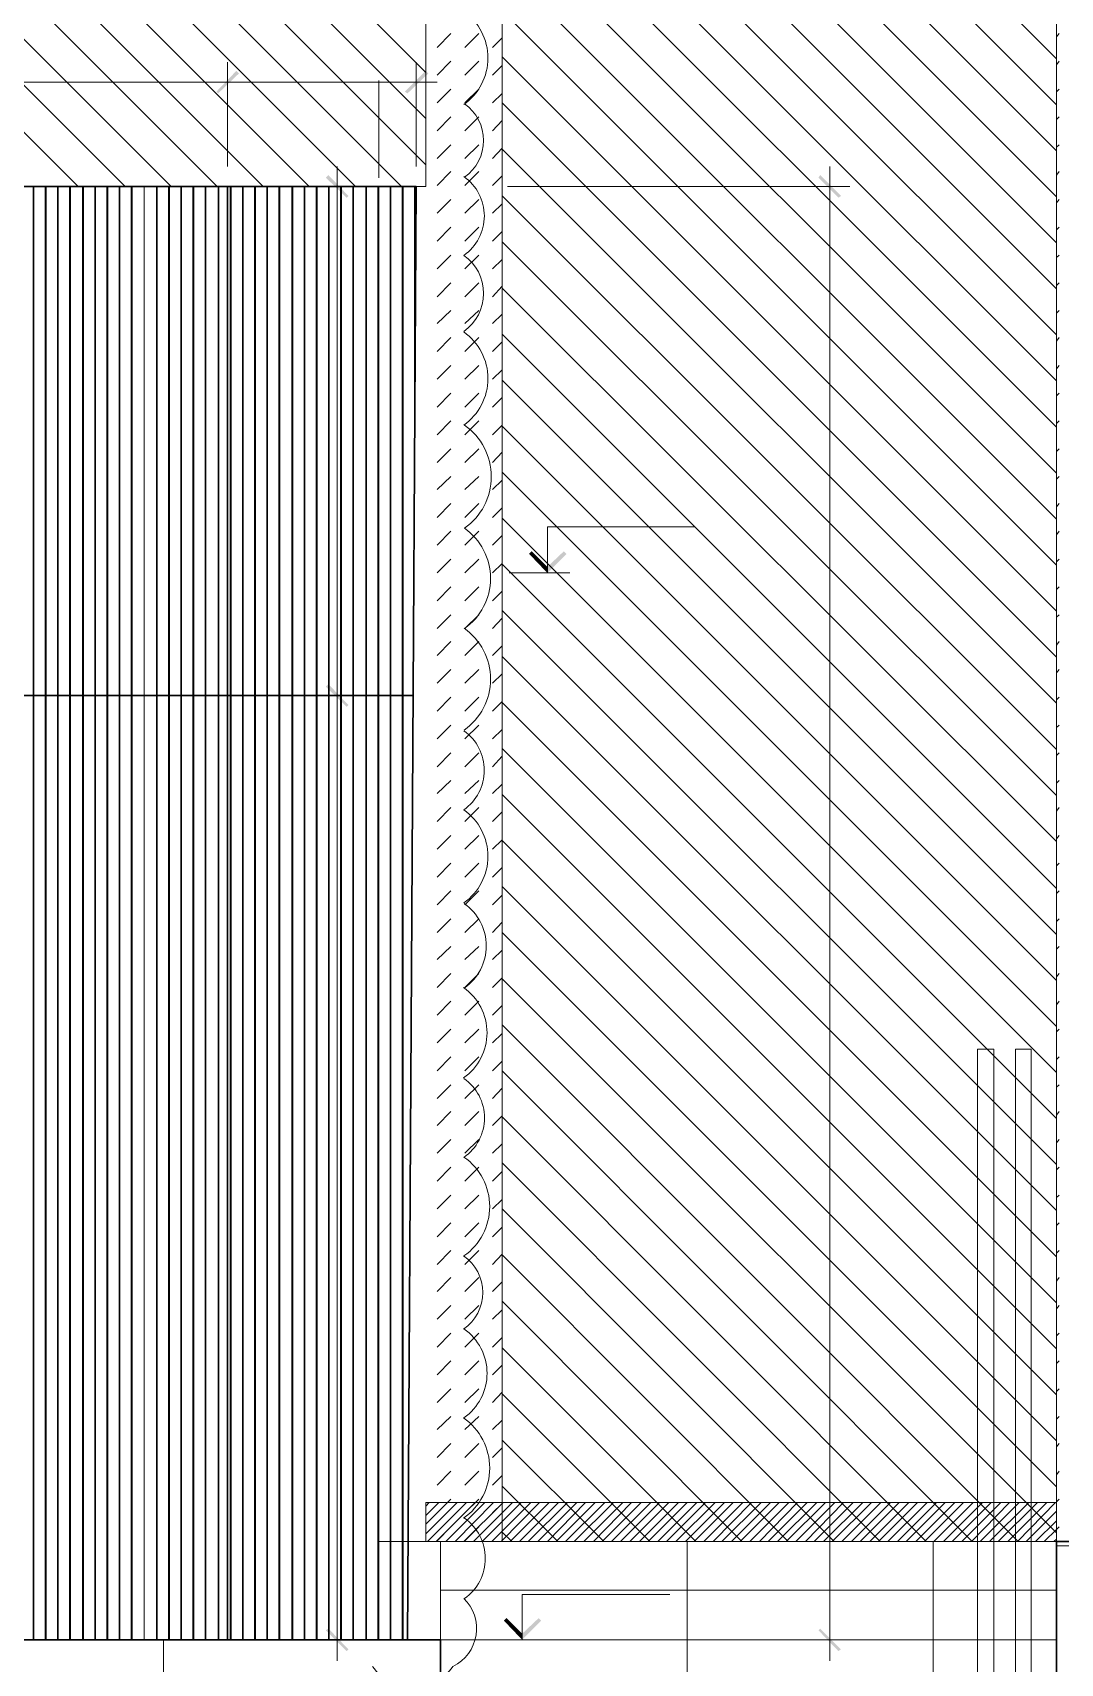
# Model space of a CAD drawing. Header units: millimetres. Extents: x -356862 to 418287, y 0 to 839748.
# Drawn here: x 349507 to 352011, y 779070 to 783044 of the extents above; entities that cross this region are included whole.
import ezdxf

# ---------------------------------------------------------------- set-up
doc = ezdxf.new("R2010")
doc.units = ezdxf.units.MM
doc.layers.add('PDF _Геометрия', color=7, linetype='Continuous', true_color=0xbababa)
doc.layers.add('PDF _Сплошная заливка', color=7, linetype='Continuous', true_color=0xf50000)

msp = doc.modelspace()

# ---------------------------------------------------------------- linework, layer by layer
at = {"layer": 'PDF _Геометрия', "color": 7, "lineweight": 9}
for points in [[(341948.5227, 787267.5224), (341948.5227, 787449.5788), (341948.5227, 786490.607), (352001.8493, 786490.607), (352001.8493, 787449.5788), (352001.8493, 776246.7562)], [(350651.2445, 786583.7522), (350651.2445, 786490.607), (350651.2445, 779367.1191)], [(350350.6397, 782927.8046), (350350.6397, 782690.7078)], [(350350.6397, 782570.0425), (350350.6397, 782332.9457)], [(350350.6397, 782214.3974), (350350.6397, 781975.1836)], [(350350.6397, 781856.6353), (350350.6397, 781617.4215)], [(350350.6397, 781498.8732), (350350.6397, 781259.6594)], [(350350.6397, 781141.1111), (350350.6397, 780904.0143)], [(350350.6397, 780783.349), (350350.6397, 780546.2522)], [(350350.6397, 780427.7038), (350350.6397, 780188.4901)], [(350350.6397, 780069.9417), (350350.6397, 779830.728)], [(350350.6397, 779712.1796), (350350.6397, 779475.0828)], [(350350.6397, 779367.1191), (352001.8493, 779367.1191), (350500.9421, 779367.1191), (350500.9421, 776246.7562), (351809.2082, 776246.7562)], [(350350.6397, 779354.4175), (350350.6397, 779127.9054)], [(350500.9421, 779248.5707), (352001.8493, 779248.5707)], [(341948.5227, 779127.9054), (350500.9421, 779127.9054), (352001.8493, 779127.9054)]]:
    msp.add_lwpolyline(points, dxfattribs=at)
at = {"layer": 'PDF _Геометрия', "color": 7, "lineweight": 13}
msp.add_lwpolyline([(342062.8372, 786490.607), (350464.9542, 786490.607), (350464.9542, 782669.5385), (342062.8372, 782669.5385)], close=True, dxfattribs=at)
at = {"layer": 'PDF _Геометрия', "color": 161, "lineweight": 9, "true_color": 0x7f9fff}
for points in [[(349618.18, 782669.5385), (345799.2284, 786490.607)], [(349732.4945, 782669.5385), (345911.4259, 786490.607)], [(349844.6921, 782669.5385), (346023.6235, 786490.607)], [(349956.8897, 782669.5385), (346135.8211, 786490.607)], [(350069.0872, 782669.5385), (346248.0187, 786490.607)], [(350181.2848, 782669.5385), (346360.2163, 786490.607)], [(350293.4824, 782669.5385), (346472.4138, 786490.607)], [(350405.68, 782669.5385), (346584.6114, 786490.607)], [(350464.9542, 782722.4619), (346696.809, 786490.607)], [(350464.9542, 782834.6594), (346809.0066, 786490.607)], [(350464.9542, 782946.857), (346921.2042, 786490.607)], [(352001.8493, 782980.728), (350651.2445, 784331.3328)], [(352001.8493, 782868.5304), (350651.2445, 784219.1353)], [(352001.8493, 782756.3328), (350651.2445, 784106.9377)], [(352001.8493, 782644.1353), (350651.2445, 783994.7401)], [(352001.8493, 782531.9377), (350651.2445, 783882.5425)], [(352001.8493, 782419.7401), (350651.2445, 783770.3449)], [(352001.8493, 782307.5425), (350651.2445, 783658.1474)], [(352001.8493, 782195.3449), (350651.2445, 783545.9498)], [(352001.8493, 782083.1474), (350651.2445, 783433.7522)], [(352001.8493, 781970.9498), (350651.2445, 783321.5546)], [(352001.8493, 781858.7522), (350651.2445, 783209.357)], [(352001.8493, 781746.5546), (350651.2445, 783097.1594)], [(352001.8493, 781634.357), (350651.2445, 782984.9619)], [(352001.8493, 781522.1594), (350651.2445, 782872.7643)], [(352001.8493, 781409.9619), (350651.2445, 782760.5667)], [(352001.8493, 781297.7643), (350651.2445, 782646.2522)], [(352001.8493, 781185.5667), (350651.2445, 782534.0546)], [(352001.8493, 781073.3691), (350651.2445, 782421.857)], [(352001.8493, 780959.0546), (350651.2445, 782309.6594)], [(352001.8493, 780846.857), (350651.2445, 782197.4619)], [(352001.8493, 780734.6594), (350651.2445, 782085.2643)], [(352001.8493, 780622.4619), (350651.2445, 781973.0667)], [(352001.8493, 780510.2643), (350651.2445, 781860.8691)], [(352001.8493, 780398.0667), (350651.2445, 781748.6715)], [(352001.8493, 780285.8691), (350651.2445, 781636.474)], [(352001.8493, 780173.6715), (350651.2445, 781524.2764)], [(352001.8493, 780061.474), (350651.2445, 781412.0788)], [(352001.8493, 779949.2764), (350651.2445, 781299.8812)], [(352001.8493, 779837.0788), (350651.2445, 781187.6836)], [(352001.8493, 779724.8812), (350651.2445, 781075.4861)], [(352001.8493, 779612.6836), (350651.2445, 780963.2885)], [(352001.8493, 779500.4861), (350651.2445, 780851.0909)], [(352001.8493, 779388.2885), (350651.2445, 780738.8933)], [(351908.7042, 779367.1191), (350651.2445, 780626.6957)], [(351796.5066, 779367.1191), (350651.2445, 780514.4982)], [(351684.309, 779367.1191), (350651.2445, 780402.3006)], [(351572.1114, 779367.1191), (350651.2445, 780290.103)], [(351459.9138, 779367.1191), (350651.2445, 780177.9054)], [(351347.7163, 779367.1191), (350651.2445, 780065.7078)], [(351235.5187, 779367.1191), (350651.2445, 779953.5103)], [(351123.3211, 779367.1191), (350651.2445, 779839.1957)], [(351011.1235, 779367.1191), (350651.2445, 779726.9982)], [(350898.9259, 779367.1191), (350651.2445, 779614.8006)], [(350786.7284, 779367.1191), (350651.2445, 779502.603)], [(350674.5308, 779367.1191), (350651.2445, 779390.4054)]]:
    msp.add_lwpolyline(points, dxfattribs=at)
at = {"layer": 'PDF _Геометрия', "lineweight": 18}
for points in [[(350492.4743, 783008.2482), (350526.3453, 783042.1191)], [(350560.2163, 783008.2482), (350594.0872, 783042.1191)], [(350627.9582, 783008.2482), (350651.2445, 783031.5344)], [(352001.8493, 783033.6514), (352008.2001, 783042.1191)], [(350492.4743, 782940.5062), (350526.3453, 782974.3772)], [(350560.2163, 782940.5062), (350594.0872, 782974.3772)], [(350627.9582, 782940.5062), (350651.2445, 782963.7925)], [(352001.8493, 782965.9094), (352008.2001, 782974.3772)], [(350492.4743, 782872.7643), (350526.3453, 782906.6353)], [(350560.2163, 782872.7643), (350594.0872, 782906.6353)], [(350627.9582, 782872.7643), (350651.2445, 782896.0506)], [(352001.8493, 782900.2844), (352008.2001, 782906.6353)], [(350492.4743, 782805.0224), (350526.3453, 782838.8933)], [(350560.2163, 782805.0224), (350594.0872, 782838.8933)], [(350627.9582, 782805.0224), (350651.2445, 782830.4256)], [(352001.8493, 782832.5425), (352008.2001, 782838.8933)], [(350492.4743, 782737.2804), (350526.3453, 782771.1514)], [(350560.2163, 782737.2804), (350594.0872, 782771.1514)], [(350627.9582, 782737.2804), (350651.2445, 782762.6836)], [(352001.8493, 782764.8006), (352008.2001, 782771.1514)], [(350492.4743, 782671.6554), (350526.3453, 782705.5264)], [(350560.2163, 782671.6554), (350594.0872, 782705.5264)], [(350627.9582, 782671.6554), (350651.2445, 782694.9417)], [(352001.8493, 782697.0586), (352008.2001, 782705.5264)], [(350492.4743, 782603.9135), (350526.3453, 782637.7844)], [(350560.2163, 782603.9135), (350594.0872, 782637.7844)], [(352001.8493, 782629.3167), (352008.2001, 782637.7844)], [(350627.9582, 782603.9135), (350651.2445, 782627.1998)], [(350492.4743, 782536.1715), (350526.3453, 782570.0425)], [(350560.2163, 782536.1715), (350594.0872, 782570.0425)], [(350627.9582, 782536.1715), (350651.2445, 782559.4578)], [(352001.8493, 782563.6917), (352008.2001, 782570.0425)], [(350492.4743, 782468.4296), (350526.3453, 782502.3006)], [(350560.2163, 782468.4296), (350594.0872, 782502.3006)], [(350627.9582, 782468.4296), (350651.2445, 782491.7159)], [(352001.8493, 782495.9498), (352008.2001, 782502.3006)], [(350492.4743, 782400.6877), (350526.3453, 782434.5586)], [(350560.2163, 782400.6877), (350594.0872, 782434.5586)], [(352001.8493, 782428.2078), (352008.2001, 782434.5586)], [(350627.9582, 782400.6877), (350651.2445, 782426.0909)], [(350492.4743, 782335.0627), (350526.3453, 782366.8167)], [(350560.2163, 782335.0627), (350594.0872, 782366.8167)], [(350627.9582, 782335.0627), (350651.2445, 782358.349)], [(352001.8493, 782360.4659), (352008.2001, 782366.8167)], [(350492.4743, 782267.3207), (350526.3453, 782301.1917)], [(350560.2163, 782267.3207), (350594.0872, 782301.1917)], [(350627.9582, 782267.3207), (350651.2445, 782290.607)], [(352001.8493, 782292.724), (352008.2001, 782301.1917)], [(350492.4743, 782199.5788), (350526.3453, 782233.4498)], [(350560.2163, 782199.5788), (350594.0872, 782233.4498)], [(352001.8493, 782224.982), (352008.2001, 782233.4498)], [(350627.9582, 782199.5788), (350651.2445, 782222.8651)], [(350492.4743, 782131.8369), (350526.3453, 782165.7078)], [(350560.2163, 782131.8369), (350594.0872, 782165.7078)], [(350627.9582, 782131.8369), (350651.2445, 782155.1232)], [(352001.8493, 782159.357), (352008.2001, 782165.7078)], [(350492.4743, 782064.0949), (350526.3453, 782097.9659)], [(350560.2163, 782064.0949), (350594.0872, 782097.9659)], [(350627.9582, 782064.0949), (350651.2445, 782087.3812)], [(352001.8493, 782091.6151), (352008.2001, 782097.9659)], [(350492.4743, 781996.353), (350526.3453, 782030.224)], [(350560.2163, 781996.353), (350594.0872, 782030.224)], [(350627.9582, 781996.353), (350651.2445, 782021.7562)], [(352001.8493, 782023.8732), (352008.2001, 782030.224)], [(350492.4743, 781930.728), (350526.3453, 781962.482)], [(350560.2163, 781930.728), (350594.0872, 781962.482)], [(352001.8493, 781956.1312), (352008.2001, 781962.482)], [(350627.9582, 781930.728), (350651.2445, 781954.0143)], [(350492.4743, 781862.9861), (350526.3453, 781896.857)], [(350560.2163, 781862.9861), (350594.0872, 781896.857)], [(350627.9582, 781862.9861), (350651.2445, 781886.2724)], [(352001.8493, 781888.3893), (352008.2001, 781896.857)], [(350492.4743, 781795.2441), (350526.3453, 781829.1151)], [(350560.2163, 781795.2441), (350594.0872, 781829.1151)], [(350627.9582, 781795.2441), (350651.2445, 781818.5304)], [(352001.8493, 781820.6474), (352008.2001, 781829.1151)], [(350492.4743, 781727.5022), (350526.3453, 781761.3732)], [(350560.2163, 781727.5022), (350594.0872, 781761.3732)], [(352001.8493, 781755.0224), (352008.2001, 781761.3732)], [(350627.9582, 781727.5022), (350651.2445, 781750.7885)], [(350492.4743, 781659.7603), (350526.3453, 781693.6312)], [(350560.2163, 781659.7603), (350594.0872, 781693.6312)], [(350627.9582, 781659.7603), (350651.2445, 781683.0465)], [(352001.8493, 781687.2804), (352008.2001, 781693.6312)], [(350492.4743, 781592.0183), (350526.3453, 781625.8893)], [(350560.2163, 781592.0183), (350594.0872, 781625.8893)], [(350627.9582, 781592.0183), (350651.2445, 781617.4215)], [(352001.8493, 781619.5385), (352008.2001, 781625.8893)], [(350492.4743, 781526.3933), (350526.3453, 781560.2643)], [(350560.2163, 781526.3933), (350594.0872, 781560.2643)], [(352001.8493, 781551.7965), (352008.2001, 781560.2643)], [(350627.9582, 781526.3933), (350651.2445, 781549.6796)], [(350492.4743, 781458.6514), (350526.3453, 781492.5224)], [(350560.2163, 781458.6514), (350594.0872, 781492.5224)], [(350627.9582, 781458.6514), (350651.2445, 781481.9377)], [(352001.8493, 781484.0546), (352008.2001, 781492.5224)], [(350492.4743, 781390.9094), (350526.3453, 781424.7804)], [(350560.2163, 781390.9094), (350594.0872, 781424.7804)], [(350627.9582, 781390.9094), (350651.2445, 781414.1957)], [(352001.8493, 781418.4296), (352008.2001, 781424.7804)], [(350492.4743, 781323.1675), (350526.3453, 781357.0385)], [(350560.2163, 781323.1675), (350594.0872, 781357.0385)], [(350627.9582, 781323.1675), (350651.2445, 781346.4538)], [(352001.8493, 781350.6877), (352008.2001, 781357.0385)], [(350492.4743, 781255.4256), (350526.3453, 781289.2965)], [(350560.2163, 781255.4256), (350594.0872, 781289.2965)], [(350627.9582, 781255.4256), (350651.2445, 781280.8288)], [(352001.8493, 781282.9457), (352008.2001, 781289.2965)], [(350492.4743, 781189.8006), (350526.3453, 781221.5546)], [(350560.2163, 781189.8006), (350594.0872, 781221.5546)], [(350627.9582, 781189.8006), (350651.2445, 781213.0869)], [(352001.8493, 781215.2038), (352008.2001, 781221.5546)], [(350492.4743, 781122.0586), (350526.3453, 781155.9296)], [(350560.2163, 781122.0586), (350594.0872, 781155.9296)], [(350627.9582, 781122.0586), (350651.2445, 781145.3449)], [(352001.8493, 781147.4619), (352008.2001, 781155.9296)], [(350492.4743, 781054.3167), (350526.3453, 781088.1877)], [(350560.2163, 781054.3167), (350594.0872, 781088.1877)], [(352001.8493, 781079.7199), (352008.2001, 781088.1877)], [(350627.9582, 781054.3167), (350651.2445, 781077.603)], [(350492.4743, 780986.5748), (350526.3453, 781020.4457)], [(350560.2163, 780986.5748), (350594.0872, 781020.4457)], [(350627.9582, 780986.5748), (350651.2445, 781009.8611)], [(352001.8493, 781014.0949), (352008.2001, 781020.4457)], [(350492.4743, 780918.8328), (350526.3453, 780952.7038)], [(350560.2163, 780918.8328), (350594.0872, 780952.7038)], [(350627.9582, 780918.8328), (350651.2445, 780942.1191)], [(352001.8493, 780946.353), (352008.2001, 780952.7038)], [(350492.4743, 780851.0909), (350526.3453, 780884.9619)], [(350560.2163, 780851.0909), (350594.0872, 780884.9619)], [(352001.8493, 780878.6111), (352008.2001, 780884.9619)], [(350627.9582, 780851.0909), (350651.2445, 780876.4941)], [(350492.4743, 780785.4659), (350526.3453, 780817.2199)], [(350560.2163, 780785.4659), (350594.0872, 780817.2199)], [(350627.9582, 780785.4659), (350651.2445, 780808.7522)], [(352001.8493, 780810.8691), (352008.2001, 780817.2199)], [(350492.4743, 780717.724), (350526.3453, 780751.5949)], [(350560.2163, 780717.724), (350594.0872, 780751.5949)], [(350627.9582, 780717.724), (350651.2445, 780741.0103)], [(352001.8493, 780743.1272), (352008.2001, 780751.5949)], [(350492.4743, 780649.982), (350526.3453, 780683.853)], [(350560.2163, 780649.982), (350594.0872, 780683.853)], [(352001.8493, 780675.3853), (352008.2001, 780683.853)], [(350627.9582, 780649.982), (350651.2445, 780673.2683)], [(350492.4743, 780582.2401), (350526.3453, 780616.1111)], [(350560.2163, 780582.2401), (350594.0872, 780616.1111)], [(350627.9582, 780582.2401), (350651.2445, 780605.5264)], [(352001.8493, 780609.7603), (352008.2001, 780616.1111)], [(350492.4743, 780514.4982), (350526.3453, 780548.3691)], [(350560.2163, 780514.4982), (350594.0872, 780548.3691)], [(350627.9582, 780514.4982), (350651.2445, 780537.7844)], [(352001.8493, 780542.0183), (352008.2001, 780548.3691)], [(350492.4743, 780446.7562), (350526.3453, 780480.6272)], [(350560.2163, 780446.7562), (350594.0872, 780480.6272)], [(350627.9582, 780446.7562), (350651.2445, 780472.1594)], [(352001.8493, 780474.2764), (352008.2001, 780480.6272)], [(350492.4743, 780381.1312), (350526.3453, 780415.0022)], [(350560.2163, 780381.1312), (350594.0872, 780415.0022)], [(352001.8493, 780406.5344), (352008.2001, 780415.0022)], [(350627.9582, 780381.1312), (350651.2445, 780404.4175)], [(350492.4743, 780313.3893), (350526.3453, 780347.2603)], [(350560.2163, 780313.3893), (350594.0872, 780347.2603)], [(350627.9582, 780313.3893), (350651.2445, 780336.6756)], [(352001.8493, 780338.7925), (352008.2001, 780347.2603)], [(350492.4743, 780245.6474), (350526.3453, 780279.5183)], [(350560.2163, 780245.6474), (350594.0872, 780279.5183)], [(350627.9582, 780245.6474), (350651.2445, 780268.9336)], [(352001.8493, 780273.1675), (352008.2001, 780279.5183)], [(350492.4743, 780177.9054), (350526.3453, 780211.7764)], [(350560.2163, 780177.9054), (350594.0872, 780211.7764)], [(352001.8493, 780205.4256), (352008.2001, 780211.7764)], [(350627.9582, 780177.9054), (350651.2445, 780201.1917)], [(350492.4743, 780110.1635), (350526.3453, 780144.0344)], [(350560.2163, 780110.1635), (350594.0872, 780144.0344)], [(350627.9582, 780110.1635), (350651.2445, 780133.4498)], [(352001.8493, 780137.6836), (352008.2001, 780144.0344)], [(350492.4743, 780042.4215), (350526.3453, 780076.2925)], [(350560.2163, 780042.4215), (350594.0872, 780076.2925)], [(350627.9582, 780042.4215), (350651.2445, 780067.8248)], [(352001.8493, 780069.9417), (352008.2001, 780076.2925)], [(350492.4743, 779976.7965), (350526.3453, 780010.6675)], [(350560.2163, 779976.7965), (350594.0872, 780010.6675)], [(352001.8493, 780002.1998), (352008.2001, 780010.6675)], [(350627.9582, 779976.7965), (350651.2445, 780000.0828)], [(350492.4743, 779909.0546), (350526.3453, 779942.9256)], [(350560.2163, 779909.0546), (350594.0872, 779942.9256)], [(350627.9582, 779909.0546), (350651.2445, 779932.3409)], [(352001.8493, 779934.4578), (352008.2001, 779942.9256)], [(350492.4743, 779841.3127), (350526.3453, 779875.1836)], [(350560.2163, 779841.3127), (350594.0872, 779875.1836)], [(350627.9582, 779841.3127), (350651.2445, 779864.599)], [(352001.8493, 779868.8328), (352008.2001, 779875.1836)], [(350492.4743, 779773.5707), (350526.3453, 779807.4417)], [(350560.2163, 779773.5707), (350594.0872, 779807.4417)], [(350627.9582, 779773.5707), (350651.2445, 779796.857)], [(352001.8493, 779801.0909), (352008.2001, 779807.4417)], [(350492.4743, 779705.8288), (350526.3453, 779739.6998)], [(350560.2163, 779705.8288), (350594.0872, 779739.6998)], [(350627.9582, 779705.8288), (350651.2445, 779731.232)], [(352001.8493, 779733.349), (352008.2001, 779739.6998)], [(350492.4743, 779640.2038), (350526.3453, 779671.9578)], [(350560.2163, 779640.2038), (350594.0872, 779671.9578)], [(350627.9582, 779640.2038), (350651.2445, 779663.4901)], [(352001.8493, 779665.607), (352008.2001, 779671.9578)], [(350492.4743, 779572.4619), (350526.3453, 779606.3328)], [(350560.2163, 779572.4619), (350594.0872, 779606.3328)], [(350627.9582, 779572.4619), (350651.2445, 779595.7482)], [(352001.8493, 779597.8651), (352008.2001, 779606.3328)], [(350492.4743, 779504.7199), (350526.3453, 779538.5909)], [(350560.2163, 779504.7199), (350594.0872, 779538.5909)], [(352001.8493, 779530.1232), (352008.2001, 779538.5909)], [(350627.9582, 779504.7199), (350651.2445, 779528.0062)], [(350492.4743, 779436.978), (350526.3453, 779470.849)], [(350560.2163, 779436.978), (350594.0872, 779470.849)], [(350627.9582, 779436.978), (350651.2445, 779460.2643)], [(352001.8493, 779464.4982), (352008.2001, 779470.849)], [(350492.4743, 779369.2361), (350526.3453, 779403.107)], [(350560.2163, 779369.2361), (350594.0872, 779403.107)], [(350627.9582, 779369.2361), (350651.2445, 779392.5224)], [(352001.8493, 779396.7562), (352008.2001, 779403.107)], [(351102.1518, 775167.1191), (351102.1518, 779367.1191)], [(351701.2445, 775167.1191), (351701.2445, 779367.1191)]]:
    msp.add_lwpolyline(points, dxfattribs=at)
at = {"layer": 'PDF _Геометрия', "color": 7, "lineweight": 18}
for points in [[(349982.2929, 782972.2603), (349982.2929, 782718.228)], [(350200.3372, 781429.0143), (350384.5106, 781429.0143)]]:
    msp.add_lwpolyline(points, close=True, dxfattribs=at)
for points in [[(350441.6679, 782718.228), (350441.6679, 782972.2603)], [(349387.434, 782923.5707), (350033.0993, 782923.5707)], [(349931.4864, 782923.5707), (350492.4743, 782923.5707)], [(350249.0268, 781378.2078), (350249.0268, 782718.228)], [(351449.3292, 779077.099), (351449.3292, 782718.228)], [(350392.9784, 782669.5385), (350200.3372, 782669.5385)], [(350663.9461, 782669.5385), (351498.0187, 782669.5385)], [(350249.0268, 779077.099), (350249.0268, 781477.7038)], [(350371.809, 779127.9054), (350200.3372, 779127.9054)], [(350621.6074, 779127.9054), (351498.0187, 779127.9054)]]:
    msp.add_lwpolyline(points, dxfattribs=at)
at = {"layer": 'PDF _Геометрия', "color": 1, "lineweight": 20}
for points in [[(350557.6331, 782315.9837, 0.520539847), (350557.6331, 782501.526, 0.520540103), (350557.9469, 782693.4088)], [(350559.2259, 781592.1222, 0.520539882), (350559.2259, 781836.6219, 0.520540022), (350559.5354, 782087.7811)], [(350557.3883, 780923.345, 0.520539939), (350557.3883, 781150.5043, 0.520540103), (350557.9469, 781342.7491)], [(350335.4207, 779062.9974, 0.520540055), (350531.3672, 779062.9974, 0.520570353), (350557.5279, 779228.8572)]]:
    msp.add_lwpolyline(points, format="xyb", dxfattribs=at)
at = {"layer": 'PDF _Геометрия', "color": 150, "lineweight": 30, "true_color": 0x0080ff}
msp.add_lwpolyline([(350441.6679, 782669.5385), (350420.4985, 779127.9054), (341948.5227, 779127.9054), (341948.5227, 779981.0304), (342067.0711, 779981.0304), (342084.0066, 782669.5385)], close=True, dxfattribs=at)
at = {"layer": 'PDF _Геометрия', "color": 254, "lineweight": 5, "true_color": 0xdcdcdc}
for points in [[(349508.0993, 782669.5385), (349508.0993, 779127.9054)], [(349539.8534, 782669.5385), (349539.8534, 779127.9054)], [(349569.4905, 782669.5385), (349569.4905, 779127.9054)], [(349599.1276, 782669.5385), (349599.1276, 779127.9054)], [(349628.7647, 782669.5385), (349628.7647, 779127.9054)], [(349658.4018, 782669.5385), (349658.4018, 779127.9054)], [(349688.0388, 782669.5385), (349688.0388, 779127.9054)], [(349719.7929, 782669.5385), (349719.7929, 779127.9054)], [(349749.43, 782669.5385), (349749.43, 779127.9054)], [(349779.0671, 782669.5385), (349779.0671, 779127.9054)], [(349808.7042, 782669.5385), (349808.7042, 779127.9054)], [(349838.3413, 782669.5385), (349838.3413, 779127.9054)], [(349870.0953, 782669.5385), (349870.0953, 779127.9054)], [(349899.7324, 782669.5385), (349899.7324, 779127.9054)], [(349929.3695, 782669.5385), (349929.3695, 779127.9054)], [(349959.0066, 782669.5385), (349959.0066, 779127.9054)], [(349988.6437, 782669.5385), (349988.6437, 779127.9054)], [(350018.2808, 782669.5385), (350018.2808, 779127.9054)], [(350050.0348, 782669.5385), (350050.0348, 779127.9054)], [(350079.6719, 782669.5385), (350079.6719, 779127.9054)], [(350109.309, 782669.5385), (350109.309, 779127.9054)], [(350138.9461, 782669.5385), (350138.9461, 779127.9054)], [(350168.5832, 782669.5385), (350168.5832, 779127.9054)], [(350198.2203, 782669.5385), (350198.2203, 779127.9054)], [(350229.9743, 782669.5385), (350229.9743, 779127.9054)], [(350259.6114, 782669.5385), (350259.6114, 779127.9054)], [(350289.2485, 782669.5385), (350289.2485, 779127.9054)], [(350318.8856, 782669.5385), (350318.8856, 779127.9054)], [(350348.5227, 782669.5385), (350348.5227, 779127.9054)], [(350378.1598, 782669.5385), (350378.1598, 779127.9054)], [(350409.9138, 782669.5385), (350409.9138, 779127.9054)]]:
    msp.add_lwpolyline(points, close=True, dxfattribs=at)
for points in [[(349510.2163, 779127.9054), (349510.2163, 782669.5385)], [(349537.7364, 779127.9054), (349537.7364, 782669.5385)], [(349567.3735, 779127.9054), (349567.3735, 782669.5385)], [(349597.0106, 779127.9054), (349597.0106, 782669.5385)], [(349630.8816, 779127.9054), (349630.8816, 782669.5385)], [(349660.5187, 779127.9054), (349660.5187, 782669.5385)], [(349690.1558, 779127.9054), (349690.1558, 782669.5385)], [(349717.6759, 779127.9054), (349717.6759, 782669.5385)], [(349747.313, 779127.9054), (349747.313, 782669.5385)], [(349779.0671, 779127.9054), (349779.0671, 782669.5385)], [(349810.8211, 779127.9054), (349810.8211, 782669.5385)], [(349840.4582, 779127.9054), (349840.4582, 782669.5385)], [(349867.9784, 779127.9054), (349867.9784, 782669.5385)], [(349897.6155, 779127.9054), (349897.6155, 782669.5385)], [(349927.2526, 779127.9054), (349927.2526, 782669.5385)], [(349961.1235, 779127.9054), (349961.1235, 782669.5385)], [(349990.7606, 779127.9054), (349990.7606, 782669.5385)], [(350020.3977, 779127.9054), (350020.3977, 782669.5385)], [(350047.9179, 779127.9054), (350047.9179, 782669.5385)], [(350077.555, 779127.9054), (350077.555, 782669.5385)], [(350107.1921, 779127.9054), (350107.1921, 782669.5385)], [(350141.063, 779127.9054), (350141.063, 782669.5385)], [(350170.7001, 779127.9054), (350170.7001, 782669.5385)], [(350200.3372, 779127.9054), (350200.3372, 782669.5385)], [(350227.8574, 779127.9054), (350227.8574, 782669.5385)], [(350257.4945, 779127.9054), (350257.4945, 782669.5385)], [(350287.1316, 779127.9054), (350287.1316, 782669.5385)], [(350321.0026, 779127.9054), (350321.0026, 782669.5385)], [(350350.6397, 779127.9054), (350350.6397, 782669.5385)], [(350380.2768, 779127.9054), (350380.2768, 782669.5385)], [(350407.7969, 779127.9054), (350407.7969, 782669.5385)], [(350437.434, 781930.728), (350437.434, 782669.5385)], [(350439.5509, 782100.0828), (350439.5509, 782669.5385), (350439.5509, 782269.4377)]]:
    msp.add_lwpolyline(points, dxfattribs=at)
at = {"layer": 'PDF _Геометрия', "color": 150, "lineweight": 30, "true_color": 0x0080ff}
for points in [[(349982.2929, 779127.9054), (349982.2929, 782669.5385)], [(347399.6316, 781429.0143), (350435.3171, 781429.0143)], [(341948.5227, 779127.9054), (350420.4985, 779127.9054)]]:
    msp.add_lwpolyline(points, dxfattribs=at)
at = {"layer": 'PDF _Геометрия', "color": 112, "lineweight": 5, "true_color": 0x00b85c}
for points in [[(350761.3251, 781727.5022), (350761.3251, 781839.6998), (351121.2042, 781839.6998)], [(350668.18, 781727.5022), (350816.3655, 781727.5022)], [(350699.934, 779127.9054), (350699.934, 779237.9861), (351059.813, 779237.9861)], [(350606.7888, 779127.9054), (350754.9743, 779127.9054)]]:
    msp.add_lwpolyline(points, dxfattribs=at)
at = {"layer": 'PDF _Геометрия', "lineweight": 5}
for points in [[(351809.2082, 777326.3933), (351849.43, 777326.3933), (351849.43, 780567.4215), (351809.2082, 780567.4215)], [(351902.3534, 777326.3933), (351940.4582, 777326.3933), (351940.4582, 780567.4215), (351902.3534, 780567.4215)]]:
    msp.add_lwpolyline(points, close=True, dxfattribs=at)
at = {"layer": 'PDF _Геометрия', "color": 84, "lineweight": 20, "true_color": 0x269900}
for points in [[(350464.9542, 779453.9135), (350473.4219, 779462.3812)], [(350464.9542, 779430.6272), (350496.7082, 779462.3812)], [(350464.9542, 779409.4578), (350517.8776, 779462.3812)], [(350464.9542, 779386.1715), (350541.1638, 779462.3812)], [(350469.188, 779367.1191), (350564.4501, 779462.3812)], [(350490.3574, 779367.1191), (350585.6195, 779462.3812)], [(350513.6437, 779367.1191), (350608.9058, 779462.3812)], [(350536.93, 779367.1191), (350630.0751, 779462.3812)], [(350558.0993, 779367.1191), (350653.3614, 779462.3812)], [(350581.3856, 779367.1191), (350676.6477, 779462.3812)], [(350602.555, 779367.1191), (350697.8171, 779462.3812)], [(350625.8413, 779367.1191), (350721.1034, 779462.3812)], [(350649.1276, 779367.1191), (350742.2727, 779462.3812)], [(350670.2969, 779367.1191), (350765.559, 779462.3812)], [(350693.5832, 779367.1191), (350788.8453, 779462.3812)], [(350714.7526, 779367.1191), (350810.0147, 779462.3812)], [(350738.0388, 779367.1191), (350833.3009, 779462.3812)], [(350761.3251, 779367.1191), (350854.4703, 779462.3812)], [(350782.4945, 779367.1191), (350877.7566, 779462.3812)], [(350805.7808, 779367.1191), (350901.0429, 779462.3812)], [(350826.9501, 779367.1191), (350922.2122, 779462.3812)], [(350850.2364, 779367.1191), (350945.4985, 779462.3812)], [(350873.5227, 779367.1191), (350966.6679, 779462.3812)], [(350894.6921, 779367.1191), (350989.9542, 779462.3812)], [(350917.9784, 779367.1191), (351013.2405, 779462.3812)], [(350939.1477, 779367.1191), (351034.4098, 779462.3812)], [(350962.434, 779367.1191), (351057.6961, 779462.3812)], [(350985.7203, 779367.1191), (351080.9824, 779462.3812)], [(351006.8897, 779367.1191), (351102.1518, 779462.3812)], [(351030.1759, 779367.1191), (351125.438, 779462.3812)], [(351051.3453, 779367.1191), (351146.6074, 779462.3812)], [(351074.6316, 779367.1191), (351169.8937, 779462.3812)], [(351097.9179, 779367.1191), (351193.18, 779462.3812)], [(351119.0872, 779367.1191), (351214.3493, 779462.3812)], [(351142.3735, 779367.1191), (351237.6356, 779462.3812)], [(351165.6598, 779367.1191), (351258.805, 779462.3812)], [(351186.8292, 779367.1191), (351282.0913, 779462.3812)], [(351210.1155, 779367.1191), (351305.3776, 779462.3812)], [(351231.2848, 779367.1191), (351326.5469, 779462.3812)], [(351254.5711, 779367.1191), (351349.8332, 779462.3812)], [(351277.8574, 779367.1191), (351371.0026, 779462.3812)], [(351299.0268, 779367.1191), (351394.2888, 779462.3812)], [(351322.313, 779367.1191), (351417.5751, 779462.3812)], [(351343.4824, 779367.1191), (351438.7445, 779462.3812)], [(351366.7687, 779367.1191), (351462.0308, 779462.3812)], [(351390.055, 779367.1191), (351483.2001, 779462.3812)], [(351411.2243, 779367.1191), (351506.4864, 779462.3812)], [(351434.5106, 779367.1191), (351529.7727, 779462.3812)], [(351455.68, 779367.1191), (351550.9421, 779462.3812)], [(351478.9663, 779367.1191), (351574.2284, 779462.3812)], [(351502.2526, 779367.1191), (351597.5147, 779462.3812)], [(351523.4219, 779367.1191), (351618.684, 779462.3812)], [(351546.7082, 779367.1191), (351641.9703, 779462.3812)], [(351567.8776, 779367.1191), (351663.1397, 779462.3812)], [(351591.1638, 779367.1191), (351686.4259, 779462.3812)], [(351614.4501, 779367.1191), (351709.7122, 779462.3812)], [(351635.6195, 779367.1191), (351730.8816, 779462.3812)], [(351658.9058, 779367.1191), (351754.1679, 779462.3812)], [(351680.0751, 779367.1191), (351775.3372, 779462.3812)], [(351703.3614, 779367.1191), (351798.6235, 779462.3812)], [(351726.6477, 779367.1191), (351821.9098, 779462.3812)], [(351747.8171, 779367.1191), (351843.0792, 779462.3812)], [(351771.1034, 779367.1191), (351866.3655, 779462.3812)], [(351794.3897, 779367.1191), (351887.5348, 779462.3812)], [(351815.559, 779367.1191), (351910.8211, 779462.3812)], [(351838.8453, 779367.1191), (351934.1074, 779462.3812)], [(351860.0147, 779367.1191), (351955.2768, 779462.3812)], [(351883.3009, 779367.1191), (351978.563, 779462.3812)], [(351906.5872, 779367.1191), (351999.7324, 779462.3812)], [(351927.7566, 779367.1191), (352001.8493, 779441.2119)], [(351951.0429, 779367.1191), (352001.8493, 779417.9256)], [(351972.2122, 779367.1191), (352001.8493, 779396.7562)], [(351995.4985, 779367.1191), (352001.8493, 779373.4699)]]:
    msp.add_lwpolyline(points, dxfattribs=at)
msp.add_lwpolyline([(350464.9542, 779367.1191), (352001.8493, 779367.1191), (352001.8493, 779462.3812), (350464.9542, 779462.3812)], close=True, dxfattribs=at)
at = {"layer": 'PDF _Геометрия', "color": 163, "lineweight": 20, "true_color": 0x6e8add}
msp.add_lwpolyline([(350500.9421, 779367.1191), (352001.8493, 779367.1191), (352001.8493, 775167.1191), (350500.9421, 775167.1191)], close=True, dxfattribs=at)
at = {"layer": 'PDF _Геометрия', "color": 93, "lineweight": 30, "true_color": 0x5cb85c}
msp.add_lwpolyline([(352001.8493, 775167.1191), (352001.8493, 779367.1191), (352302.4542, 779367.1191)], dxfattribs=at)
at = {"layer": 'PDF _Геометрия', "color": 5, "lineweight": 9}
msp.add_lwpolyline([(352001.8493, 779367.1191), (352302.4542, 779367.1191), (352302.4542, 779356.5344), (352001.8493, 779356.5344)], close=True, dxfattribs=at)
at = {"layer": 'PDF _Геометрия', "color": 19, "lineweight": 30, "true_color": 0x442a22}
msp.add_lwpolyline([(341948.5227, 779127.9054), (350500.9421, 779127.9054), (350500.9421, 778768.0264), (341948.5227, 778768.0264)], close=True, dxfattribs=at)
at = {"layer": 'PDF _Геометрия', "color": 19, "lineweight": 5, "true_color": 0x442a22}
msp.add_lwpolyline([(349825.6397, 778926.7965), (349825.6397, 779127.9054)], dxfattribs=at)
at = {"layer": 'PDF _Геометрия', "color": 1, "lineweight": 20}
for centre, radius, start, end in [((350477.8517, 782982.4681), 138.6593, 305.0024444, 54.9975556), ((350496.902, 782781.3506), 109.0222, 305.0024326, 54.9975674), ((350477.8517, 782201.2866), 138.6593, 305.0024444, 54.9975556), ((350471.4988, 781468.7967), 151.3609, 305.0024391, 54.9975609), ((350486.3195, 780818.8717), 125.9577, 305.002448, 54.997552), ((350479.9666, 780607.1695), 134.4254, 305.0024388, 54.9975612), ((350490.5534, 780399.7012), 117.4899, 305.0024296, 54.9975704), ((350473.6179, 780183.7652), 147.127, 305.0024456, 54.9975544), ((350494.7872, 779974.18), 109.0222, 305.0024326, 54.9975674), ((350482.0856, 779777.2974), 132.3085, 305.002449, 54.997551), ((350471.4988, 779546.5418), 149.244, 305.0024495, 54.9975505), ((350490.5534, 779326.3719), 119.6068, 305.0024339, 54.9975661)]:
    msp.add_arc(centre, radius, start, end, dxfattribs=at)
at = {"layer": 'PDF _Сплошная заливка', "color": 7, "transparency": 33554559}
for points in [[(350003.4622, 782951.0909), (349959.0066, 782896.0506), (349954.7727, 782900.2844)], [(349954.7727, 782900.2844), (349959.0066, 782896.0506), (350003.4622, 782951.0909)], [(350009.813, 782944.7401), (350003.4622, 782951.0909), (349959.0066, 782896.0506)], [(349959.0066, 782896.0506), (350003.4622, 782951.0909), (350009.813, 782944.7401)], [(350414.1477, 782900.2844), (350420.4985, 782896.0506), (350464.9542, 782951.0909)], [(350420.4985, 782896.0506), (350464.9542, 782951.0909), (350471.305, 782944.7401)], [(350276.5469, 782646.2522), (350221.5066, 782690.7078), (350227.8574, 782697.0586)], [(350272.313, 782642.0183), (350276.5469, 782646.2522), (350221.5066, 782690.7078)], [(351476.8493, 782646.2522), (351421.809, 782690.7078), (351426.0429, 782697.0586)], [(351470.4985, 782642.0183), (351476.8493, 782646.2522), (351421.809, 782690.7078)], [(350276.5469, 781405.728), (350221.5066, 781450.1836), (350227.8574, 781456.5344)], [(350227.8574, 781456.5344), (350221.5066, 781450.1836), (350276.5469, 781405.728)], [(350272.313, 781401.4941), (350276.5469, 781405.728), (350221.5066, 781450.1836)], [(350221.5066, 781450.1836), (350276.5469, 781405.728), (350272.313, 781401.4941)], [(350227.8574, 779155.4256), (350221.5066, 779151.1917), (350276.5469, 779104.6191)], [(350221.5066, 779151.1917), (350276.5469, 779104.6191), (350272.313, 779100.3853)], [(351426.0429, 779155.4256), (351421.809, 779151.1917), (351476.8493, 779104.6191)], [(351421.809, 779151.1917), (351476.8493, 779104.6191), (351470.4985, 779100.3853)]]:
    msp.add_solid(points, dxfattribs=at)
at = {"layer": 'PDF _Сплошная заливка', "color": 112, "true_color": 0x00b85c, "transparency": 33554559}
for points in [[(350761.3251, 781742.3207), (350716.8695, 781774.0748), (350723.2203, 781780.4256)], [(350761.3251, 781727.5022), (350761.3251, 781742.3207), (350716.8695, 781774.0748)], [(350807.8977, 781774.0748), (350801.5469, 781780.4256), (350761.3251, 781727.5022)], [(350801.5469, 781780.4256), (350761.3251, 781727.5022), (350761.3251, 781742.3207)], [(350699.934, 779142.724), (350655.4784, 779174.478), (350661.8292, 779180.8288)], [(350699.934, 779127.9054), (350699.934, 779142.724), (350655.4784, 779174.478)], [(350746.5066, 779174.478), (350740.1558, 779180.8288), (350699.934, 779127.9054)], [(350740.1558, 779180.8288), (350699.934, 779127.9054), (350699.934, 779142.724)]]:
    msp.add_solid(points, dxfattribs=at)

doc.saveas('drawing.dxf')
